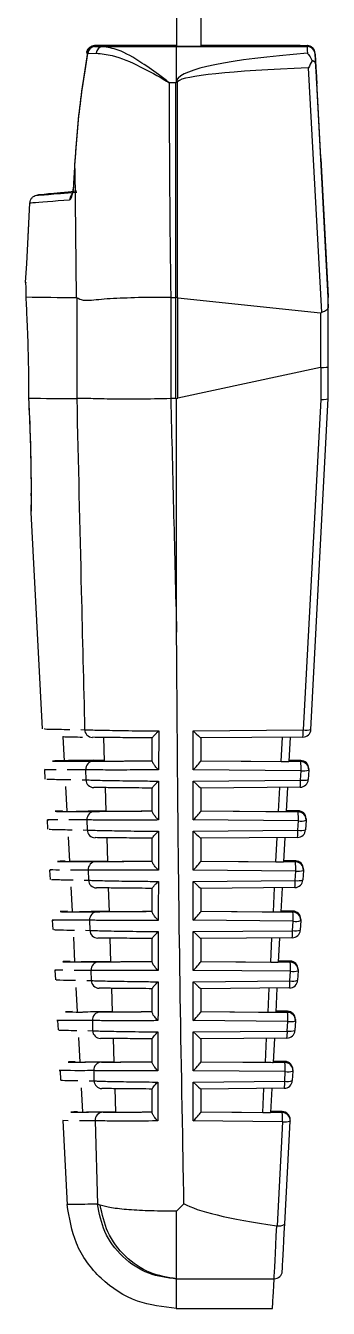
# Model space of a CAD drawing. Extents: x 7 to 135, y 3 to 97.
# Drawn here: x 15.902 to 16.276, y 36.448 to 38.033 of the extents above; entities that cross this region are included whole.
import ezdxf

# ---------------------------------------------------------------- set-up
doc = ezdxf.new("R2010")
doc.units = 0
doc.header["$MEASUREMENT"] = 0
doc.layers.add('OBJECT', color=7, linetype='CONTINUOUS')

msp = doc.modelspace()

# ---------------------------------------------------------------- linework, layer by layer
at = {"layer": 'OBJECT'}
for p, q in [((16.0882, 38.7932), (16.0882, 38.0072)), ((16.1182, 38.7932), (16.1182, 38.0072)), ((15.9785, 37.9986), (15.989, 37.9989)), ((15.9869, 38.0084), (16.0882, 38.0084)), ((15.9965, 38.0084), (15.9869, 38.0084)), ((15.9965, 38.0072), (15.9869, 38.0072)), ((15.9869, 38.0072), (16.122, 38.0072)), ((16.0882, 38.0084), (15.9965, 38.0084)), ((16.0882, 38.0072), (15.9965, 38.0072)), ((16.0882, 37.9657), (16.0882, 38.0072)), ((16.2405, 38.0072), (16.0882, 38.0072)), ((16.2405, 38.0084), (16.1182, 38.0084)), ((16.1182, 38.0084), (16.122, 38.0084)), ((16.1439, 38.0084), (16.2405, 38.0084)), ((16.1439, 38.0072), (16.2405, 38.0072)), ((16.2405, 38.0084), (16.2494, 38.0083)), ((16.2405, 38.0072), (16.2494, 38.0071)), ((16.25, 38.0082), (16.241, 38.0083)), ((16.251, 37.9807), (16.2674, 37.6784)), ((16.2757, 37.6986), (16.2601, 37.9867)), ((16.2757, 37.697), (16.2601, 37.9854)), ((16.079, 37.9626), (16.0874, 37.9626)), ((16.0874, 37.697), (16.0874, 37.9626)), ((16.089, 37.9626), (16.089, 37.6969)), ((15.9614, 37.8383), (15.9623, 37.8564)), ((15.9623, 37.8576), (15.9621, 37.8576)), ((15.9623, 37.8564), (15.9621, 37.8564)), ((15.9623, 37.8564), (15.9642, 37.6971)), ((16.2665, 37.8687), (16.2757, 37.6984)), ((16.2665, 37.8675), (16.2665, 37.8687)), ((16.2665, 37.8672), (16.2665, 37.8682)), ((16.2665, 37.8675), (16.2757, 37.6972)), ((15.9162, 37.8236), (15.9162, 37.8235)), ((15.9071, 37.8142), (15.907, 37.8142)), ((15.9071, 37.8141), (15.907, 37.8141)), ((15.9071, 37.8141), (15.9071, 37.8142)), ((15.9017, 37.7156), (15.9017, 37.7156)), ((15.9642, 37.6971), (15.9649, 37.6966)), ((15.9649, 37.6966), (15.9649, 37.5721)), ((16.0815, 37.697), (16.0867, 37.697)), ((16.0815, 37.572), (16.0815, 37.697)), ((16.0867, 37.697), (16.0867, 37.572)), ((16.089, 37.6969), (16.0874, 37.697)), ((16.0898, 37.6968), (16.266, 37.6782)), ((16.0898, 37.5724), (16.0898, 37.6968)), ((16.2757, 37.6986), (16.2757, 37.6984)), ((16.2757, 37.6984), (16.2757, 37.6972)), ((16.2757, 37.697), (16.2757, 37.6972)), ((16.2757, 37.6887), (16.2757, 37.697)), ((16.2757, 37.6112), (16.2757, 37.6887)), ((16.266, 37.6782), (16.266, 37.6105)), ((16.266, 37.6105), (16.0898, 37.5724)), ((16.2663, 37.6106), (16.2663, 37.5711)), ((16.2757, 37.572), (16.2757, 37.6112)), ((15.9052, 37.5726), (15.9055, 37.5666)), ((15.9649, 37.5721), (15.9648, 37.5721)), ((16.0867, 37.572), (16.0815, 37.572)), ((16.0882, 37.2834), (16.0882, 37.5719)), ((16.2663, 37.5711), (16.2447, 37.1626)), ((16.2542, 37.1633), (16.2757, 37.572)), ((16.2757, 37.572), (16.2757, 37.572)), ((15.9082, 37.4821), (15.9083, 37.4757)), ((15.9083, 37.4554), (15.9084, 37.4476)), ((15.9081, 37.4314), (15.9222, 37.1638)), ((15.97, 37.163), (15.9746, 37.1629)), ((16.1088, 37.1614), (16.2447, 37.1626)), ((16.1088, 37.1133), (16.1088, 37.1614)), ((15.9477, 37.1544), (15.9492, 37.124)), ((15.998, 37.1534), (15.9989, 37.1241)), ((16.0582, 37.1237), (16.0582, 37.1528)), ((16.2443, 37.1538), (16.1182, 37.1527)), ((16.1182, 37.1527), (16.1182, 37.1243)), ((16.2176, 37.1236), (16.2192, 37.1536)), ((16.2286, 37.1537), (16.227, 37.1236)), ((15.9989, 37.1252), (15.9771, 37.1249)), ((16.2416, 37.1248), (16.2271, 37.1249)), ((16.2271, 37.1248), (16.2416, 37.1246)), ((16.2416, 37.1246), (16.2416, 37.1248)), ((15.9248, 37.1135), (15.9254, 37.1018)), ((15.9557, 37.1134), (15.9531, 37.1134)), ((15.9758, 37.1134), (15.9762, 37.1009)), ((15.9989, 37.1241), (15.9771, 37.1241)), ((16.242, 37.1122), (16.1088, 37.1133)), ((16.1182, 37.1245), (16.2416, 37.1234)), ((16.1182, 37.1245), (16.2176, 37.1236)), ((16.2416, 37.1235), (16.227, 37.1237)), ((16.2414, 37.1006), (16.242, 37.1122)), ((16.2416, 37.1234), (16.2416, 37.1235)), ((16.2515, 37.1129), (16.2509, 37.1013)), ((16.2515, 37.1146), (16.2515, 37.1148)), ((16.2515, 37.1146), (16.2515, 37.1141)), ((16.2515, 37.1142), (16.2515, 37.1141)), ((16.2515, 37.1141), (16.2515, 37.1141)), ((16.2515, 37.1134), (16.2515, 37.1135)), ((16.2515, 37.1134), (16.2515, 37.1129)), ((15.9714, 37.101), (15.9762, 37.1009)), ((16.1088, 37.0994), (16.2414, 37.1006)), ((16.1088, 37.0513), (16.1088, 37.0994)), ((15.9509, 37.0925), (15.9525, 37.0621)), ((15.9999, 37.0913), (16.0008, 37.0621)), ((16.0582, 37.0617), (16.0582, 37.0908)), ((16.241, 37.0918), (16.1182, 37.0907)), ((16.1182, 37.0907), (16.1182, 37.0623)), ((16.2143, 37.0617), (16.2159, 37.0916)), ((16.2253, 37.0917), (16.2237, 37.0616)), ((16.0008, 37.0621), (15.9789, 37.0621)), ((16.1182, 37.0625), (16.2383, 37.0614)), ((16.1182, 37.0625), (16.2143, 37.0617)), ((16.2383, 37.0616), (16.2237, 37.0617)), ((16.2383, 37.0628), (16.2238, 37.0629)), ((16.2238, 37.0628), (16.2383, 37.0627)), ((16.2383, 37.0627), (16.2383, 37.0628)), ((16.2383, 37.0614), (16.2383, 37.0616)), ((15.9281, 37.0515), (15.9287, 37.0398)), ((15.9581, 37.0514), (15.9552, 37.0514)), ((15.9774, 37.0514), (15.9778, 37.0389)), ((16.2388, 37.0502), (16.1088, 37.0513)), ((16.2381, 37.0386), (16.2388, 37.0502)), ((16.2482, 37.0509), (16.2476, 37.0393)), ((16.2482, 37.0527), (16.2482, 37.0528)), ((16.2482, 37.0527), (16.2482, 37.0521)), ((16.2482, 37.0522), (16.2482, 37.0521)), ((16.2482, 37.0521), (16.2482, 37.0521)), ((16.2482, 37.0514), (16.2482, 37.0516)), ((16.2482, 37.0514), (16.2482, 37.0509)), ((15.9542, 37.0305), (15.9557, 37.0001)), ((15.9728, 37.039), (15.9778, 37.0389)), ((16.1088, 37.0374), (16.2381, 37.0386)), ((16.1088, 36.9893), (16.1088, 37.0374)), ((16.2377, 37.0298), (16.1182, 37.0287)), ((16.211, 36.9997), (16.2126, 37.0296)), ((16.2221, 37.0296), (16.2205, 36.9996)), ((16.0019, 37.0293), (16.0028, 37.0001)), ((16.0582, 36.9996), (16.0582, 37.0289)), ((16.1182, 37.0287), (16.1182, 37.0003)), ((16.1182, 37.0005), (16.235, 36.9995)), ((16.1182, 37.0005), (16.211, 36.9997)), ((16.235, 37.0008), (16.2205, 37.0009)), ((16.2205, 37.0008), (16.235, 37.0007)), ((16.235, 36.9996), (16.2205, 36.9998)), ((16.235, 37.0007), (16.235, 37.0008)), ((16.235, 36.9995), (16.235, 36.9996)), ((15.9313, 36.9895), (15.9319, 36.9778)), ((15.9588, 36.9894), (15.9572, 36.9894)), ((15.9791, 36.9895), (15.9794, 36.9769)), ((16.2355, 36.9882), (16.1088, 36.9893)), ((16.2349, 36.9765), (16.2355, 36.9882)), ((16.2449, 36.989), (16.2443, 36.9772)), ((16.245, 36.9907), (16.2449, 36.9901)), ((16.2449, 36.9902), (16.2449, 36.9901)), ((16.245, 36.9895), (16.2449, 36.989)), ((16.245, 36.9907), (16.245, 36.9908)), ((16.245, 36.9895), (16.245, 36.9896)), ((15.9574, 36.9685), (15.959, 36.9381)), ((15.9742, 36.977), (15.9794, 36.9769)), ((16.0038, 36.9673), (16.0047, 36.9381)), ((16.0582, 36.9376), (16.0582, 36.9669)), ((16.1088, 36.9754), (16.2349, 36.9765)), ((16.1088, 36.9274), (16.1088, 36.9754)), ((16.2344, 36.9678), (16.1182, 36.9667)), ((16.1182, 36.9667), (16.1182, 36.9383)), ((16.2078, 36.9377), (16.2094, 36.9675)), ((16.2188, 36.9676), (16.2172, 36.9377)), ((16.0047, 36.9381), (15.9825, 36.9381)), ((16.1182, 36.9385), (16.2318, 36.9375)), ((16.1182, 36.9385), (16.2078, 36.9377)), ((16.2318, 36.9377), (16.2172, 36.9378)), ((16.2318, 36.9388), (16.2173, 36.939)), ((16.2173, 36.9388), (16.2318, 36.9387)), ((16.2318, 36.9387), (16.2318, 36.9388)), ((16.2318, 36.9375), (16.2318, 36.9377)), ((15.9346, 36.9276), (15.9352, 36.9158)), ((15.9807, 36.9275), (15.981, 36.9149)), ((16.2322, 36.9263), (16.1088, 36.9274)), ((16.2316, 36.9145), (16.2322, 36.9263)), ((16.2417, 36.927), (16.241, 36.9152)), ((16.2417, 36.9287), (16.2417, 36.9288)), ((16.2417, 36.9287), (16.2417, 36.9282)), ((16.2417, 36.9275), (16.2417, 36.9277)), ((16.2417, 36.9275), (16.2417, 36.927)), ((15.9607, 36.9065), (15.9622, 36.8762)), ((15.9757, 36.915), (15.981, 36.9149)), ((16.0057, 36.9053), (16.0067, 36.8762)), ((16.0582, 36.8755), (16.0582, 36.9049)), ((16.1088, 36.9134), (16.2316, 36.9145)), ((16.1088, 36.8654), (16.1088, 36.9134)), ((16.2312, 36.9057), (16.1182, 36.9048)), ((16.1182, 36.9048), (16.1182, 36.8764)), ((16.2045, 36.8758), (16.2061, 36.9055)), ((16.2155, 36.9056), (16.2139, 36.8757)), ((16.0067, 36.8762), (15.9843, 36.8762)), ((16.1182, 36.8765), (16.2285, 36.8756)), ((16.1182, 36.8765), (16.2045, 36.8758)), ((16.2285, 36.8757), (16.2139, 36.8758)), ((16.2285, 36.8769), (16.214, 36.877)), ((16.214, 36.8768), (16.2285, 36.8767)), ((16.2285, 36.8767), (16.2285, 36.8769)), ((16.2285, 36.8756), (16.2285, 36.8757)), ((15.9378, 36.8656), (15.9384, 36.8538)), ((15.9645, 36.8655), (15.9615, 36.8655)), ((15.9824, 36.8655), (15.9827, 36.8529)), ((16.2289, 36.8643), (16.1088, 36.8654)), ((16.2283, 36.8525), (16.2289, 36.8643)), ((16.2384, 36.865), (16.2378, 36.8532)), ((16.2384, 36.8667), (16.2384, 36.8669)), ((16.2384, 36.8667), (16.2384, 36.8662)), ((16.2384, 36.8656), (16.2384, 36.8657)), ((16.2384, 36.8656), (16.2384, 36.865)), ((15.9639, 36.8444), (15.9655, 36.8142)), ((15.9771, 36.853), (15.9827, 36.8529)), ((16.0077, 36.8433), (16.0086, 36.8142)), ((16.0582, 36.8135), (16.0582, 36.843)), ((16.1088, 36.8514), (16.2283, 36.8525)), ((16.1088, 36.8034), (16.1088, 36.8514)), ((16.2279, 36.8437), (16.1182, 36.8428)), ((16.1182, 36.8428), (16.1182, 36.8144)), ((16.2012, 36.8138), (16.2028, 36.8435)), ((16.2122, 36.8436), (16.2107, 36.8137)), ((16.0086, 36.8142), (15.9861, 36.8142)), ((16.1182, 36.8145), (16.2252, 36.8136)), ((16.1182, 36.8145), (16.2012, 36.8138)), ((16.2252, 36.8149), (16.2107, 36.815)), ((16.2107, 36.8148), (16.2252, 36.8147)), ((16.2252, 36.8137), (16.2107, 36.8139)), ((16.2252, 36.8147), (16.2252, 36.8149)), ((16.2252, 36.8136), (16.2252, 36.8137)), ((15.941, 36.8037), (15.9417, 36.7918)), ((15.9841, 36.8035), (15.9844, 36.7909)), ((16.2257, 36.8024), (16.1088, 36.8034)), ((16.225, 36.7905), (16.2257, 36.8024)), ((16.2351, 36.8031), (16.2345, 36.7912)), ((16.2351, 36.8047), (16.2351, 36.8049)), ((16.2351, 36.8047), (16.2351, 36.8042)), ((16.2351, 36.8036), (16.2351, 36.8037)), ((16.2351, 36.8036), (16.2351, 36.8031)), ((15.9672, 36.7824), (15.9687, 36.7522)), ((15.9785, 36.791), (15.9844, 36.7909)), ((16.0097, 36.7813), (16.0106, 36.7522)), ((16.0582, 36.7514), (16.0582, 36.781)), ((16.1088, 36.7895), (16.225, 36.7905)), ((16.1088, 36.7414), (16.1088, 36.7895)), ((16.2246, 36.7817), (16.1182, 36.7808)), ((16.1182, 36.7808), (16.1182, 36.7524)), ((16.198, 36.7519), (16.1995, 36.7815)), ((16.209, 36.7816), (16.2074, 36.7518)), ((16.0106, 36.7522), (15.988, 36.7522)), ((16.1182, 36.7525), (16.222, 36.7516)), ((16.1182, 36.7525), (16.198, 36.7519)), ((16.222, 36.7529), (16.2074, 36.753)), ((16.2074, 36.7529), (16.222, 36.7527)), ((16.222, 36.7518), (16.2074, 36.7519)), ((16.222, 36.7527), (16.222, 36.7529)), ((16.222, 36.7516), (16.222, 36.7518)), ((15.9443, 36.7417), (15.9449, 36.7298)), ((15.98, 36.729), (15.9861, 36.7289)), ((15.9858, 36.7416), (15.9861, 36.7289)), ((16.2224, 36.7404), (16.1088, 36.7414)), ((16.1088, 36.7275), (16.2218, 36.7285)), ((16.2218, 36.7285), (16.2224, 36.7404)), ((16.2319, 36.7411), (16.2312, 36.7292)), ((16.2319, 36.7427), (16.2319, 36.7429)), ((16.2319, 36.7427), (16.2319, 36.7422)), ((16.2319, 36.7416), (16.2319, 36.7418)), ((16.2319, 36.7416), (16.2319, 36.7411)), ((15.9704, 36.7204), (15.972, 36.6904)), ((16.0117, 36.7193), (16.0126, 36.6902)), ((16.0582, 36.6893), (16.0582, 36.7191)), ((16.1088, 36.6794), (16.1088, 36.7275)), ((16.2213, 36.7197), (16.1182, 36.7188)), ((16.1182, 36.7188), (16.1182, 36.6904)), ((16.1947, 36.6899), (16.1962, 36.7195)), ((16.2057, 36.7195), (16.2041, 36.6898)), ((16.0126, 36.6902), (15.9899, 36.6903)), ((16.1182, 36.6906), (16.1947, 36.6899)), ((16.1182, 36.6905), (16.2187, 36.6897)), ((16.2187, 36.6898), (16.2041, 36.69)), ((16.2187, 36.6909), (16.2042, 36.691)), ((16.2042, 36.6909), (16.2187, 36.6908)), ((16.2187, 36.6908), (16.2187, 36.6909)), ((16.2187, 36.6897), (16.2187, 36.6898)), ((16.2286, 36.6808), (16.2286, 36.6809)), ((15.9475, 36.6798), (15.953, 36.5758)), ((15.9543, 36.6797), (15.9476, 36.6798)), ((15.97, 36.6796), (15.9681, 36.6796)), ((15.9875, 36.6796), (15.9905, 36.5766)), ((16.2191, 36.6784), (16.1088, 36.6794)), ((16.2191, 36.6784), (16.2123, 36.5498)), ((16.2219, 36.5522), (16.2286, 36.6791)), ((16.2286, 36.6802), (16.2286, 36.6808)), ((16.2286, 36.6797), (16.2286, 36.6798)), ((16.2286, 36.6797), (16.2286, 36.6791)), ((15.9938, 36.5753), (15.9905, 36.5766)), ((16.0882, 36.5679), (16.0973, 36.5771)), ((16.2123, 36.5498), (16.212, 36.5498)), ((16.0882, 36.4843), (16.2088, 36.4843)), ((16.0882, 36.4839), (16.0882, 36.4843)), ((16.0878, 36.4478), (16.2068, 36.4478))]:
    msp.add_line(p, q, dxfattribs=at)
at = {"layer": 'OBJECT', "flags": 128}
for points in [[(15.9772, 37.9999), (15.9772, 37.9999), (15.977, 38)], [(15.9621, 37.8576), (15.9614, 37.8449), (15.9611, 37.8395)], [(15.9621, 37.8564), (15.9614, 37.8437), (15.9611, 37.8383)], [(15.9614, 37.8383), (15.9611, 37.8383), (15.9611, 37.8383)], [(15.9017, 37.7156), (15.903, 37.7389), (15.9047, 37.7718), (15.907, 37.8142)], [(15.9017, 37.7156), (15.903, 37.7389), (15.9047, 37.7717), (15.907, 37.8141)]]:
    msp.add_lwpolyline(points, dxfattribs=at)
at = {"layer": 'OBJECT'}
for centre, radius, start, end in [((15.9869, 37.9984), 0.01, 90.1134, 170.7453), ((15.9869, 37.9972), 0.01, 90.0038, 170.7455), ((15.976, 37.9857), 0.0132, 78.8733, 85.5008), ((15.9876, 37.9981), 0.00907, 94.4094, 177.1838), ((15.9897, 38.0072), 0.00305, 156.6608, 180.1289), ((15.9976, 37.9987), 0.00858, 97.2972, 178.6291), ((16.1248, 38.0072), 0.003, 156.5898, 180.0166), ((16.1245, 28.5305), 9.4779, 89.88239, 90.01476), ((16.1245, 47.4851), 9.4779, 269.98524, 270.11761), ((16.144, 37.9996), 0.00877, 90.1587, 119.8371), ((16.1445, 37.999), 0.00921, 90.4686, 117.6678), ((16.1439, 38.007), 0.00138, 67.1392, 89.4884), ((16.2405, 38.0072), 0.00124, 64.2, 89.3332), ((16.2496, 38.0077), 0.000674, 89.5706, 101.3676), ((16.2495, 37.9971), 0.00999, 3.1436, 90.0529), ((16.2496, 38.0064), 0.000661, 89.3905, 101.9845), ((16.2494, 37.9983), 0.01, 3.1795, 89.2098), ((16.2496, 38.0076), 0.000741, 56.3764, 88.0931), ((16.2494, 37.9971), 0.01, 3.1322, 89.1723), ((16.2495, 37.9983), 0.00993, 3.3822, 87.3975), ((15.9966, 37.8693), 0.1329, 45.4907, 46.4367), ((16.0875, 37.8476), 0.115, 89.2236, 90.0096), ((15.9661, 37.8174), 0.0101, 138.8587, 177.3789), ((15.9682, 41.502), 3.8049, 269.0001, 269.9396), ((15.9822, 43.3076), 5.7355, 269.23204, 269.82681), ((15.9844, 37.1633), 0.00986, 182.2544, 268.8855), ((16.2442, 37.1638), 0.01, 270.4981, 356.9793), ((16.204, 37.1602), 0.0408, 350.9696, 3.3398), ((16.248, 37.1825), 0.0202, 260.6624, 287.8223), ((16.2415, 37.1148), 0.01, 359.9989, 89.5031), ((16.2413, 37.1212), 0.00347, 35.4075, 85.6908), ((16.2415, 37.1146), 0.01, 359.9995, 89.5008), ((15.9857, 37.114), 0.0099, 91.2305, 183.6232), ((16.2415, 37.1135), 0.01, 359.9979, 89.5025), ((16.1874, 37.1157), 0.0547, 356.3345, 8.1175), ((16.2415, 37.1134), 0.01, 359.9972, 89.5031), ((16.2453, 37.1321), 0.0202, 260.663, 287.8252), ((15.986, 37.1013), 0.00987, 182.2822, 268.9029), ((16.2409, 37.1018), 0.01, 270.498, 356.9812), ((16.2007, 37.0982), 0.0408, 350.9759, 3.3258), ((16.2447, 37.1205), 0.0202, 260.6601, 287.8287), ((15.9873, 37.0521), 0.0099, 91.2043, 183.6062), ((16.2382, 37.0528), 0.01, 0.0013, 89.499), ((16.2381, 37.0592), 0.00346, 35.9577, 85.7244), ((16.2382, 37.0527), 0.01, 0.0039, 89.4964), ((16.2382, 37.0516), 0.01, 0.0006, 89.4997), ((16.1841, 37.0537), 0.0547, 356.3319, 8.114), ((16.2382, 37.0514), 0.01, 0.003, 89.4974), ((16.242, 37.0702), 0.0202, 260.667, 287.8213), ((15.9876, 37.0393), 0.00987, 182.3028, 268.9239), ((16.2376, 37.0398), 0.01, 270.4981, 356.9793), ((16.1974, 37.0362), 0.0408, 350.972, 3.3296), ((16.2414, 37.0585), 0.0202, 260.6657, 287.823), ((15.9889, 36.9901), 0.00991, 91.1831, 183.586), ((16.235, 36.9908), 0.01, 359.9999, 89.5005), ((16.2348, 36.9972), 0.00344, 36.4874, 85.7865), ((16.235, 36.9907), 0.01, 359.9992, 89.5012), ((16.235, 36.9896), 0.01, 359.9992, 89.5012), ((16.1808, 36.9918), 0.0547, 356.332, 8.114), ((16.235, 36.9895), 0.01, 359.9999, 89.5005), ((16.2388, 37.0082), 0.0202, 260.6624, 287.8223), ((15.9893, 36.9773), 0.00988, 182.3275, 268.9374), ((16.2343, 36.9778), 0.01, 270.4995, 356.9763), ((16.1941, 36.9742), 0.0408, 350.9722, 3.3295), ((16.2381, 36.9965), 0.0202, 260.6603, 287.8279), ((15.9906, 36.9281), 0.00991, 91.1585, 183.569), ((16.2317, 36.9288), 0.01, 359.9992, 89.5012), ((16.2315, 36.9353), 0.00342, 36.9627, 85.8665), ((16.2317, 36.9287), 0.01, 359.9999, 89.5005), ((16.2317, 36.9277), 0.01, 359.9992, 89.5012), ((16.1776, 36.9298), 0.0547, 356.3349, 8.1171), ((16.2317, 36.9275), 0.01, 359.9999, 89.5005), ((16.2355, 36.9462), 0.0202, 260.6573, 287.8314), ((15.9909, 36.9153), 0.00988, 182.3516, 268.9566), ((16.2311, 36.9157), 0.01, 270.4988, 356.9752), ((16.1909, 36.9121), 0.0407, 350.9651, 3.3365), ((16.2349, 36.9345), 0.0202, 260.6687, 287.8195), ((15.9923, 36.8661), 0.00991, 91.141, 183.5469), ((16.2284, 36.8669), 0.01, 359.9979, 89.5025), ((16.2283, 36.8733), 0.00343, 36.898, 85.8357), ((16.2284, 36.8667), 0.01, 359.9979, 89.5025), ((16.2284, 36.8657), 0.01, 0.0005, 89.4999), ((16.1743, 36.8678), 0.0547, 356.3349, 8.1171), ((16.2284, 36.8656), 0.01, 359.9972, 89.5031), ((16.2322, 36.8843), 0.0202, 260.663, 287.8252), ((15.9926, 36.8533), 0.00988, 182.3654, 268.9827), ((16.2278, 36.8537), 0.01, 270.5029, 356.9763), ((16.1875, 36.8501), 0.0408, 350.9827, 3.3267), ((16.2316, 36.8724), 0.0202, 260.6586, 287.8297), ((15.994, 36.8041), 0.00992, 91.1199, 183.5282), ((16.2251, 36.8049), 0.01, 0.003, 89.4974), ((16.225, 36.8113), 0.00342, 37.508, 85.8709), ((16.2251, 36.8047), 0.01, 0.003, 89.4974), ((16.2251, 36.8037), 0.01, 0.003, 89.4974), ((16.171, 36.8059), 0.0547, 356.3321, 8.1138), ((16.2251, 36.8036), 0.01, 0.0039, 89.4964), ((16.2289, 36.8223), 0.0202, 260.6613, 287.8269), ((15.9943, 36.7913), 0.00989, 182.3919, 268.9944), ((16.2245, 36.7917), 0.01, 270.5004, 356.977), ((16.1843, 36.7881), 0.0408, 350.9817, 3.3275), ((16.2283, 36.8104), 0.0202, 260.667, 287.8213), ((15.9957, 36.7422), 0.00992, 91.0982, 183.512), ((16.2219, 36.7429), 0.01, 359.9992, 89.5012), ((16.2217, 36.7494), 0.00339, 38.618, 85.9973), ((16.2219, 36.7427), 0.01, 359.9992, 89.5012), ((16.2219, 36.7418), 0.01, 0.0015, 89.4988), ((16.1678, 36.7439), 0.0547, 356.3319, 8.114), ((16.2219, 36.7416), 0.01, 0.0015, 89.4988), ((15.996, 36.7293), 0.00989, 182.4074, 269.0169), ((16.2212, 36.7297), 0.01, 270.503, 356.9744), ((16.1811, 36.7261), 0.0408, 350.9698, 3.3396), ((16.225, 36.7484), 0.0202, 260.6624, 287.8223), ((16.2257, 36.7603), 0.0202, 260.667, 287.8213), ((15.9974, 36.6802), 0.00992, 91.0744, 183.4928), ((16.2186, 36.6809), 0.01, 359.9999, 89.5005), ((16.2185, 36.6874), 0.00337, 39.1955, 86.0702), ((16.2186, 36.6808), 0.01, 359.9992, 89.5012), ((16.2186, 36.6798), 0.01, 359.9999, 89.5005), ((16.1645, 36.6819), 0.0547, 356.3349, 8.1171), ((16.2186, 36.6797), 0.01, 359.9999, 89.5005), ((16.2224, 36.6984), 0.0202, 260.6621, 287.8231), ((16.2089, 36.4943), 0.00991, 269.4492, 356.539)]:
    msp.add_arc(centre, radius, start, end, dxfattribs=at)
for centre, major_axis, ratio, start_param, end_param in [((16.657, 37.9472), (0.5695, -0.0156), 0.101721, 2.370054, 3.091718), ((16.2522, 37.9472), (-0.0027, 0.06), 0.000057, 0.055271, 0.53592), ((16.0782, 41.3387), (-0.1833, 3.3775), 0.000068, 3.141386, 3.291009), ((16.2621, 37.9477), (-0.0027, 0.05), 0.000068, 0.05527, 0.717101), ((16.0782, 41.3387), (-0.1833, 3.3775), 0.000068, 2.994677, 3.141386), ((16.6585, 37.9549), (0.5695, -0.0077), 0.050889, 2.368956, 3.089621), ((16.657, 37.9472), (0.5695, -0.0156), 0.101721, 3.091718, 3.144382), ((18.1507, 38.0549), (0, 7.8874), 0.262686, 1.582496, 1.616187), ((16.6585, 37.9549), (0.5695, -0.0077), 0.050889, 3.089621, 3.142285), ((18.1397, 38.0181), (2.2237, 0.1946), 0.001244, 2.931284, 3.127522), ((18.1397, 38.0181), (2.2237, 0.1946), 0.001244, 3.155446, 3.351683), ((15.894, 37.5732), (0.0078, 0.1429), 0.000068, 6.281794, 6.367348), ((15.894, 37.5732), (0.0078, 0.1429), 0.000068, 6.196523, 6.281794), ((16.0815, 38.145), (0, 0.448), 0.267859, 3.137388, 3.141593), ((16.0867, 38.145), (0, 0.448), 0.267859, 3.141593, 3.148103), ((16.0867, 38.1453), (-0.007, 0.4487), 0.267005, 3.102608, 3.109125), ((16.2657, 37.7156), (-0.0006, 0.0374), 0.267005, 3.109125, 3.249726), ((16.2657, 37.529), (0.0005, 0.0815), 0.122457, 0.001205, 0.027385), ((16.2657, 37.6112), (0.01, 0), 0.062416, 4.764749, 6.283185), ((16.0815, 36.5948), (0, 0.9772), 0.122804, 0, 0.00334), ((18.1507, 41.5897), (0, 19.0645), 0.111055, 1.783132, 1.798644), ((16.0867, 36.5948), (0, 0.9772), 0.122804, 6.270094, 6.283185), ((16.0867, 36.5942), (0.0064, 0.9785), 0.122457, 0.027385, 0.040473), ((16.2657, 37.5723), (0.01, -0.00026), 0.121668, 4.767959, 6.280041), ((16.1082, 37.1626), (0.00999, -0.00991), 0.036008, 4.800427, 6.248763), ((18.1517, 37.1434), (2.217, 0.0193), 0.001254, 2.927066, 3.356097), ((16.1082, 37.1146), (0.00996, 0.00988), 0.088566, 4.677171, 6.195608), ((16.217, 37.1236), (0.01, -0.0001), 0.001262, 4.771114, 6.283196), ((16.1082, 37.1006), (0.00999, -0.00991), 0.036008, 4.800427, 6.248763), ((18.1517, 37.0814), (2.2137, 0.0193), 0.001254, 3.049246, 3.352732), ((16.1082, 37.0526), (0.00996, 0.00988), 0.088566, 4.677171, 6.195608), ((16.2137, 37.0617), (0.01, -0.0001), 0.001262, 4.771114, 6.283196), ((16.1082, 37.0386), (0.00999, -0.00991), 0.036008, 4.800427, 6.248763), ((18.1517, 37.0194), (2.2105, 0.0193), 0.001254, 3.050213, 3.349359), ((16.1082, 36.9906), (0.00996, 0.00988), 0.088566, 4.677171, 6.195608), ((16.2105, 36.9997), (0.01, -0.0001), 0.001262, 4.771114, 6.283196), ((16.1082, 36.9767), (0.00999, -0.00991), 0.036008, 4.800427, 6.248763), ((18.1517, 36.9574), (2.2072, 0.0193), 0.001254, 3.051142, 3.345979), ((16.1082, 36.9286), (0.00996, 0.00988), 0.088566, 4.677171, 6.195608), ((16.2072, 36.9378), (0.01, -0.0001), 0.001262, 4.771114, 6.283196), ((16.1082, 36.9147), (0.00999, -0.00991), 0.036008, 4.800427, 6.248763), ((18.1517, 36.8954), (2.204, 0.0192), 0.001254, 3.052029, 3.34259), ((16.1082, 36.8666), (0.00996, 0.00988), 0.088566, 4.677171, 6.195608), ((16.2039, 36.8758), (0.01, -0.0001), 0.001262, 4.771114, 6.283196), ((16.1082, 36.8527), (0.00999, -0.00991), 0.036008, 4.800427, 6.248763), ((18.1517, 36.8334), (2.2007, 0.0192), 0.001254, 3.05287, 3.27977), ((16.1082, 36.8046), (0.00996, 0.00988), 0.088566, 4.677171, 6.195608), ((16.2006, 36.8138), (0.01, -0.0001), 0.001262, 4.771114, 6.283196), ((16.1082, 36.7907), (0.00999, -0.00991), 0.036008, 4.800427, 6.248763), ((18.1517, 36.7714), (2.1975, 0.0192), 0.001254, 3.05366, 3.281445), ((16.1082, 36.7426), (0.00996, 0.00988), 0.088566, 4.677171, 6.195608), ((16.1974, 36.7519), (0.01, -0.0001), 0.001262, 4.771114, 6.283196), ((16.1082, 36.7287), (0.00999, -0.00991), 0.036008, 4.800427, 6.248763), ((18.1517, 36.7094), (2.1942, 0.0191), 0.001254, 3.054395, 3.282314), ((16.1082, 36.6806), (0.00996, 0.00988), 0.088566, 4.677171, 6.195608), ((16.1941, 36.6899), (0.01, -0.0001), 0.001262, 4.771114, 6.283196), ((18.378, 36.6024), (2.2897, 0.0148), 0.052007, 3.230391, 3.471505), ((16.2145, 36.6024), (0.0058, 0.12), 0.000061, 3.322096, 4.258717), ((16.2245, 36.6019), (0.0058, 0.11), 0.000066, 3.322096, 4.24363), ((16.3251, 38.6978), (0.1183, 2.25), 0.000066, 3.141596, 3.322096)]:
    msp.add_ellipse(centre, major_axis=major_axis, ratio=ratio, start_param=start_param, end_param=end_param, dxfattribs=at)
for points, knots in [([(15.9623, 37.8576), (15.9628, 37.8643), (15.9649, 37.8976), (15.9696, 37.9451), (15.9762, 37.9856), (15.9785, 37.9998)], [0, 0, 0, 0, 0.139683, 0.698662, 1, 1, 1, 1]), ([(15.9623, 37.8564), (15.9628, 37.8631), (15.9649, 37.8963), (15.9696, 37.9439), (15.9762, 37.9844), (15.9785, 37.9986)], [0, 0, 0, 0, 0.139684, 0.698663, 1, 1, 1, 1]), ([(15.989, 37.9989), (15.9954, 37.9983), (16.0118, 37.9967), (16.0419, 37.9835), (16.0659, 37.9704), (16.0778, 37.9633), (16.0788, 37.9627), (16.079, 37.9626)], [0, 0, 0, 0, 0.2447435, 0.6267296, 0.967929, 0.9961432, 1, 1, 1, 1]), ([(16.079, 37.9626), (16.0789, 37.9627), (16.0778, 37.9635), (16.0745, 37.9661), (16.0634, 37.9746), (16.0429, 37.9889), (16.0176, 38.0038), (16.0029, 38.0062), (15.9965, 38.0072)], [0, 0, 0, 0, 0.0036582, 0.0349662, 0.1124898, 0.3814536, 0.7324409, 1, 1, 1, 1]), ([(16.241, 38.0083), (16.2348, 38.0083), (16.2024, 38.0083), (16.1703, 38.0083), (16.1445, 38.0083)], [0, 0, 0, 0, 0.1942455, 1, 1, 1, 1]), ([(16.2498, 37.9988), (16.2499, 37.9987), (16.2513, 37.9971), (16.2534, 37.9942), (16.2552, 37.9906), (16.2557, 37.9895)], [0, 0, 0, 0, 0.021201, 0.717124, 1, 1, 1, 1]), ([(16.2557, 37.9895), (16.2542, 37.9867), (16.2527, 37.9838), (16.251, 37.9807), (16.251, 37.9807)], [0, 0, 0, 0, 0.98002, 1, 1, 1, 1]), ([(16.2601, 37.9854), (16.2601, 37.9854), (16.2601, 37.9858), (16.2598, 37.9867), (16.2588, 37.9881), (16.2571, 37.9891), (16.256, 37.9895), (16.2557, 37.9895)], [0, 0, 0, 0, 0.017179, 0.202274, 0.556606, 0.898374, 1, 1, 1, 1]), ([(15.956, 37.8178), (15.9565, 37.8181), (15.9575, 37.8186), (15.959, 37.8223), (15.9603, 37.8277), (15.9611, 37.8334), (15.9613, 37.837), (15.9614, 37.8383)], [0, 0, 0, 0, 0.219063, 0.43802, 0.659213, 0.879999, 1, 1, 1, 1]), ([(15.9611, 37.8395), (15.961, 37.8376), (15.9607, 37.8337), (15.9599, 37.829), (15.9592, 37.8261), (15.9587, 37.8249), (15.9587, 37.825), (15.9587, 37.825)], [0, 0, 0, 0, 0.271559, 0.562426, 0.781214, 0.935929, 1, 1, 1, 1]), ([(15.9611, 37.8383), (15.961, 37.8364), (15.9607, 37.8325), (15.9599, 37.8278), (15.9592, 37.8249), (15.9587, 37.8238), (15.9587, 37.8238), (15.9587, 37.8238)], [0, 0, 0, 0, 0.272275, 0.563694, 0.782324, 0.936951, 1, 1, 1, 1]), ([(15.9071, 37.8141), (15.9072, 37.8152), (15.9076, 37.8175), (15.9094, 37.8204), (15.912, 37.8224), (15.9144, 37.8233), (15.9158, 37.8235), (15.9162, 37.8235)], [0, 0, 0, 0, 0.235921, 0.471853, 0.707747, 0.925401, 1, 1, 1, 1]), ([(15.907, 37.8141), (15.9072, 37.8141), (15.9077, 37.8141), (15.9133, 37.8144), (15.9369, 37.8163), (15.956, 37.8178)], [0, 0, 0, 0, 0.045653, 0.228293, 1, 1, 1, 1]), ([(15.9017, 37.7156), (15.9017, 37.7128), (15.9018, 37.7093), (15.9018, 37.6997), (15.9018, 37.6977)], [0, 0, 0, 0, 0.791809, 1, 1, 1, 1]), ([(15.9018, 37.6977), (15.9018, 37.6977), (15.9018, 37.6977), (15.9018, 37.6977), (15.9018, 37.6976), (15.9018, 37.6975), (15.9018, 37.6975)], [0, 0, 0, 0, 0.344928, 0.69169, 0.859374, 1, 1, 1, 1]), ([(15.9018, 37.6975), (15.9023, 37.6884), (15.9033, 37.6701), (15.9048, 37.6279), (15.9053, 37.5937), (15.9053, 37.5751), (15.9053, 37.5726)], [0, 0, 0, 0, 0.3151064, 0.6329451, 0.9497911, 1, 1, 1, 1]), ([(16.081, 37.697), (16.0758, 37.6971), (16.0572, 37.6973), (16.0262, 37.6965), (15.9941, 37.6949), (15.9736, 37.6919), (15.9673, 37.6953), (15.9649, 37.6966)], [0, 0, 0, 0, 0.097506, 0.35133, 0.599303, 0.843153, 1, 1, 1, 1]), ([(16.2757, 37.6887), (16.2757, 37.6872), (16.2757, 37.6847), (16.2745, 37.6821), (16.2724, 37.6805), (16.2698, 37.6794), (16.2681, 37.6787), (16.2674, 37.6784)], [0, 0, 0, 0, 0.281513, 0.477151, 0.672466, 0.87847, 1, 1, 1, 1]), ([(15.9053, 37.5726), (15.906, 37.5566), (15.9075, 37.5247), (15.9083, 37.4819), (15.9084, 37.4498), (15.9083, 37.4314), (15.9083, 37.4314), (15.9083, 37.4314)], [0, 0, 0, 0, 0.213329, 0.426654, 0.640231, 0.854775, 1, 1, 1, 1]), ([(15.9648, 37.5721), (15.9667, 37.4928), (15.9698, 37.3564), (15.9732, 37.22), (15.9746, 37.1629)], [0, 0, 0, 0, 0.581449, 1, 1, 1, 1]), ([(16.0811, 37.572), (16.0676, 37.5717), (16.0406, 37.5712), (16.005, 37.5714), (15.9776, 37.5722), (15.969, 37.5722), (15.9649, 37.5721)], [0, 0, 0, 0, 0.253582, 0.507166, 0.760847, 1, 1, 1, 1]), ([(15.9055, 37.5666), (15.9058, 37.5602), (15.9069, 37.5399), (15.9078, 37.5079), (15.9081, 37.4873), (15.9082, 37.4776)], [0, 0, 0, 0, 0.19436, 0.620524, 1, 1, 1, 1]), ([(15.9082, 37.4776), (15.9083, 37.4763), (15.9085, 37.4635), (15.9083, 37.4469), (15.9083, 37.4323), (15.9082, 37.4308), (15.9082, 37.4302)], [0, 0, 0, 0, 0.0391474, 0.3933957, 0.7472909, 1, 1, 1, 1]), ([(16.0973, 36.5771), (16.0972, 36.5828), (16.0967, 36.6112), (16.0945, 36.7306), (16.0905, 36.9603), (16.089, 37.1673), (16.0882, 37.2834)], [0, 0, 0, 0, 0.024147, 0.120739, 0.507103, 1, 1, 1, 1]), ([(15.9252, 37.164), (15.925, 37.1639), (15.9248, 37.1637), (15.9468, 37.1634), (15.9562, 37.1632)], [0, 0, 0, 0, 0.576068, 1, 1, 1, 1]), ([(15.9746, 37.1629), (15.9764, 37.1629), (15.9817, 37.1626), (16.0001, 37.1622), (16.0286, 37.1617), (16.0521, 37.1615), (16.0635, 37.1614), (16.0661, 37.1614)], [0, 0, 0, 0, 0.147376, 0.444496, 0.741155, 0.940224, 1, 1, 1, 1]), ([(16.0582, 37.1528), (16.0583, 37.153), (16.0586, 37.1535), (16.0603, 37.1556), (16.0629, 37.1583), (16.0651, 37.1604), (16.0661, 37.1613), (16.0661, 37.1614)], [0, 0, 0, 0, 0.192784, 0.429651, 0.749318, 0.992267, 1, 1, 1, 1]), ([(16.0661, 37.1614), (16.0661, 37.1548), (16.0661, 37.1387), (16.066, 37.1227), (16.066, 37.1133)], [0, 0, 0, 0, 0.412555, 1, 1, 1, 1]), ([(15.9477, 37.1544), (15.9486, 37.1543), (15.9499, 37.1541), (15.9678, 37.1539), (15.9721, 37.1538)], [0, 0, 0, 0, 0.761243, 1, 1, 1, 1]), ([(16.0582, 37.1527), (16.0469, 37.1528), (16.0243, 37.153), (15.9971, 37.1533), (15.9887, 37.1534), (15.9843, 37.1535)], [0, 0, 0, 0, 0.320864, 0.641681, 1, 1, 1, 1]), ([(15.9393, 37.1134), (15.9325, 37.1134), (15.9229, 37.1134), (15.9265, 37.1136), (15.9275, 37.1136)], [0, 0, 0, 0, 0.715526, 1, 1, 1, 1]), ([(15.9758, 37.1134), (15.9745, 37.1134), (15.9676, 37.1134), (15.9588, 37.1134), (15.956, 37.1134), (15.9557, 37.1134)], [0, 0, 0, 0, 0.180401, 0.902111, 1, 1, 1, 1]), ([(15.9856, 37.1239), (15.9794, 37.1239), (15.9698, 37.1239), (15.964, 37.1239), (15.962, 37.1239)], [0, 0, 0, 0, 0.640439, 1, 1, 1, 1]), ([(16.066, 37.1133), (16.0634, 37.1133), (16.0543, 37.1132), (16.0331, 37.1131), (16.0056, 37.113), (15.9845, 37.1132), (15.9783, 37.1133), (15.9758, 37.1134)], [0, 0, 0, 0, 0.059553, 0.208067, 0.505165, 0.802607, 1, 1, 1, 1]), ([(15.9855, 37.1239), (15.9894, 37.124), (15.9971, 37.124), (16.023, 37.1242), (16.0463, 37.1244), (16.0582, 37.1245)], [0, 0, 0, 0, 0.32783, 0.655733, 1, 1, 1, 1]), ([(15.9989, 37.1241), (16.0031, 37.1241), (16.0115, 37.1241), (16.0349, 37.1243), (16.0523, 37.1244), (16.0582, 37.1245)], [0, 0, 0, 0, 0.396562, 0.79319, 1, 1, 1, 1]), ([(16.066, 37.1133), (16.066, 37.1133), (16.0648, 37.1145), (16.0625, 37.1168), (16.0601, 37.1199), (16.0585, 37.1223), (16.0583, 37.1233), (16.0582, 37.1237)], [0, 0, 0, 0, 0.007975, 0.299105, 0.602917, 0.800702, 1, 1, 1, 1]), ([(15.928, 37.1019), (15.928, 37.1019), (15.928, 37.1017), (15.949, 37.1014), (15.9576, 37.1012)], [0, 0, 0, 0, 0.593015, 1, 1, 1, 1]), ([(15.9762, 37.1009), (15.9779, 37.1009), (15.9832, 37.1006), (16.0015, 37.1002), (16.0296, 37.0997), (16.0525, 37.0995), (16.0634, 37.0994), (16.066, 37.0994)], [0, 0, 0, 0, 0.148954, 0.449258, 0.749098, 0.940502, 1, 1, 1, 1]), ([(16.0582, 37.0908), (16.0583, 37.0911), (16.0586, 37.0916), (16.0604, 37.0937), (16.0629, 37.0964), (16.065, 37.0985), (16.0659, 37.0993), (16.066, 37.0994)], [0, 0, 0, 0, 0.1971818, 0.4408067, 0.7689039, 0.9921778, 1, 1, 1, 1]), ([(16.066, 37.0994), (16.066, 37.0928), (16.0659, 37.0767), (16.0659, 37.0607), (16.0659, 37.0513)], [0, 0, 0, 0, 0.412524, 1, 1, 1, 1]), ([(16.0582, 37.0907), (16.047, 37.0908), (16.0245, 37.091), (15.9981, 37.0913), (15.99, 37.0914), (15.9858, 37.0915)], [0, 0, 0, 0, 0.3247484, 0.6494487, 1, 1, 1, 1]), ([(15.9872, 37.062), (15.9811, 37.0619), (15.9717, 37.0619), (15.966, 37.0619), (15.964, 37.0619)], [0, 0, 0, 0, 0.639953, 1, 1, 1, 1]), ([(15.9871, 37.062), (15.9909, 37.062), (15.9986, 37.062), (16.0241, 37.0622), (16.0468, 37.0624), (16.0582, 37.0625)], [0, 0, 0, 0, 0.331871, 0.663812, 1, 1, 1, 1]), ([(16.0008, 37.0621), (16.006, 37.0621), (16.0156, 37.0622), (16.0401, 37.0624), (16.0549, 37.0625), (16.0582, 37.0625)], [0, 0, 0, 0, 0.478246, 0.883044, 1, 1, 1, 1]), ([(16.0659, 37.0513), (16.0658, 37.0513), (16.0647, 37.0524), (16.0625, 37.0547), (16.0601, 37.0577), (16.0585, 37.0602), (16.0583, 37.0612), (16.0582, 37.0617)], [0, 0, 0, 0, 0.008052, 0.2827308, 0.593805, 0.7961256, 1, 1, 1, 1]), ([(15.9414, 37.0515), (15.9349, 37.0515), (15.9262, 37.0515), (15.9295, 37.0516), (15.9303, 37.0516)], [0, 0, 0, 0, 0.739007, 1, 1, 1, 1]), ([(15.9774, 37.0514), (15.9761, 37.0514), (15.9693, 37.0514), (15.9609, 37.0514), (15.9583, 37.0514), (15.9581, 37.0514)], [0, 0, 0, 0, 0.188779, 0.944012, 1, 1, 1, 1]), ([(16.0659, 37.0513), (16.0633, 37.0513), (16.0543, 37.0512), (16.0332, 37.0511), (16.0061, 37.0511), (15.9857, 37.0512), (15.9797, 37.0514), (15.9774, 37.0514)], [0, 0, 0, 0, 0.0592749, 0.2094228, 0.5098302, 0.8105974, 1, 1, 1, 1]), ([(15.9309, 37.0399), (15.931, 37.0398), (15.9313, 37.0397), (15.9512, 37.0394), (15.959, 37.0392)], [0, 0, 0, 0, 0.611252, 1, 1, 1, 1]), ([(15.9778, 37.0389), (15.9795, 37.0388), (15.9847, 37.0386), (16.0029, 37.0382), (16.0305, 37.0377), (16.0529, 37.0375), (16.0633, 37.0374), (16.0658, 37.0374)], [0, 0, 0, 0, 0.150605, 0.454244, 0.757411, 0.940781, 1, 1, 1, 1]), ([(16.0582, 37.0289), (16.0583, 37.0291), (16.0586, 37.0297), (16.0604, 37.0319), (16.0629, 37.0346), (16.065, 37.0366), (16.0658, 37.0374), (16.0658, 37.0374)], [0, 0, 0, 0, 0.201834, 0.452547, 0.789387, 0.992109, 1, 1, 1, 1]), ([(16.0658, 37.0374), (16.0658, 37.0308), (16.0658, 37.0148), (16.0657, 36.9987), (16.0657, 36.9893)], [0, 0, 0, 0, 0.412496, 1, 1, 1, 1]), ([(16.0582, 37.0287), (16.0471, 37.0288), (16.0248, 37.0291), (15.9992, 37.0293), (15.9914, 37.0294), (15.9874, 37.0295)], [0, 0, 0, 0, 0.328836, 0.657621, 1, 1, 1, 1]), ([(16.0028, 37.0001), (15.9863, 37.0001), (15.9598, 37), (15.9568, 37.0002), (15.9557, 37.0003)], [0, 0, 0, 0, 0.624364, 1, 1, 1, 1]), ([(15.9888, 37), (15.9828, 37), (15.9735, 36.9999), (15.9681, 37), (15.9661, 37)], [0, 0, 0, 0, 0.6394532, 1, 1, 1, 1]), ([(15.9887, 37), (15.9925, 37), (16.0001, 37), (16.0251, 37.0002), (16.0473, 37.0004), (16.0582, 37.0005)], [0, 0, 0, 0, 0.3361223, 0.6723143, 1, 1, 1, 1]), ([(16.0028, 37.0001), (16.0078, 37.0001), (16.017, 37.0002), (16.0409, 37.0004), (16.0552, 37.0005), (16.0582, 37.0005)], [0, 0, 0, 0, 0.477917, 0.890821, 1, 1, 1, 1]), ([(16.0657, 36.9893), (16.0657, 36.9893), (16.0649, 36.9901), (16.0629, 36.9922), (16.0604, 36.9951), (16.0586, 36.998), (16.0583, 36.9991), (16.0582, 36.9996)], [0, 0, 0, 0, 0.00815, 0.206897, 0.537761, 0.791261, 1, 1, 1, 1]), ([(15.9435, 36.9895), (15.9374, 36.9895), (15.9294, 36.9895), (15.9325, 36.9896), (15.9332, 36.9896)], [0, 0, 0, 0, 0.765576, 1, 1, 1, 1]), ([(15.9791, 36.9895), (15.9777, 36.9895), (15.971, 36.9894), (15.9621, 36.9894), (15.9594, 36.9894), (15.9588, 36.9894)], [0, 0, 0, 0, 0.166605, 0.833126, 1, 1, 1, 1]), ([(16.0657, 36.9893), (16.0632, 36.9893), (16.0543, 36.9892), (16.0334, 36.9891), (16.0065, 36.9891), (15.9868, 36.9892), (15.9812, 36.9894), (15.9791, 36.9895)], [0, 0, 0, 0, 0.059002, 0.210859, 0.514736, 0.818981, 1, 1, 1, 1]), ([(15.9338, 36.9779), (15.934, 36.9778), (15.9344, 36.9777), (15.9534, 36.9774), (15.9604, 36.9772)], [0, 0, 0, 0, 0.630966, 1, 1, 1, 1]), ([(15.9794, 36.9769), (15.9811, 36.9768), (15.9862, 36.9766), (16.0044, 36.9762), (16.0315, 36.9757), (16.0533, 36.9755), (16.0632, 36.9754), (16.0657, 36.9754)], [0, 0, 0, 0, 0.152333, 0.45946, 0.766109, 0.941056, 1, 1, 1, 1]), ([(16.0582, 36.9667), (16.0472, 36.9669), (16.025, 36.9671), (16.0002, 36.9673), (15.9928, 36.9674), (15.9891, 36.9675)], [0, 0, 0, 0, 0.333138, 0.666223, 1, 1, 1, 1]), ([(16.0582, 36.9669), (16.0583, 36.9672), (16.0586, 36.9678), (16.0605, 36.9701), (16.063, 36.9727), (16.0649, 36.9747), (16.0656, 36.9754), (16.0657, 36.9754)], [0, 0, 0, 0, 0.20675, 0.464922, 0.810717, 0.992036, 1, 1, 1, 1]), ([(16.0657, 36.9754), (16.0657, 36.9688), (16.0656, 36.9528), (16.0656, 36.9367), (16.0655, 36.9273)], [0, 0, 0, 0, 0.412465, 1, 1, 1, 1]), ([(15.9905, 36.938), (15.9846, 36.938), (15.9754, 36.938), (15.9701, 36.938), (15.9682, 36.938)], [0, 0, 0, 0, 0.638937, 1, 1, 1, 1]), ([(15.9904, 36.938), (15.9941, 36.938), (16.0016, 36.9381), (16.0263, 36.9382), (16.0478, 36.9384), (16.0582, 36.9385)], [0, 0, 0, 0, 0.340602, 0.681273, 1, 1, 1, 1]), ([(16.0047, 36.9381), (16.0095, 36.9382), (16.0185, 36.9382), (16.0416, 36.9384), (16.0556, 36.9385), (16.0582, 36.9385)], [0, 0, 0, 0, 0.477552, 0.899064, 1, 1, 1, 1]), ([(16.0655, 36.9273), (16.0655, 36.9274), (16.0648, 36.928), (16.0629, 36.93), (16.0604, 36.933), (16.0586, 36.9358), (16.0583, 36.937), (16.0582, 36.9376)], [0, 0, 0, 0, 0.008265, 0.187032, 0.525647, 0.786192, 1, 1, 1, 1]), ([(15.9766, 36.9275), (15.9718, 36.9275), (15.9478, 36.9274), (15.9302, 36.9275), (15.9356, 36.9276), (15.9361, 36.9277)], [0, 0, 0, 0, 0.183456, 0.926222, 1, 1, 1, 1]), ([(15.9807, 36.9275), (15.9793, 36.9275), (15.9779, 36.9275), (15.9766, 36.9275), (15.9766, 36.9275)], [0, 0, 0, 0, 0.962977, 1, 1, 1, 1]), ([(16.0655, 36.9273), (16.0631, 36.9273), (16.0543, 36.9273), (16.0335, 36.9271), (16.007, 36.9271), (15.988, 36.9273), (15.9826, 36.9274), (15.9807, 36.9275)], [0, 0, 0, 0, 0.058732, 0.212375, 0.519888, 0.827777, 1, 1, 1, 1]), ([(15.9366, 36.9159), (15.937, 36.9158), (15.9376, 36.9156), (15.9556, 36.9153), (15.9619, 36.9152)], [0, 0, 0, 0, 0.652384, 1, 1, 1, 1]), ([(15.981, 36.9149), (15.9827, 36.9148), (15.9878, 36.9146), (16.0058, 36.9142), (16.0326, 36.9137), (16.0537, 36.9135), (16.0631, 36.9134), (16.0655, 36.9134)], [0, 0, 0, 0, 0.154143, 0.464927, 0.775224, 0.941327, 1, 1, 1, 1]), ([(16.0582, 36.9048), (16.0473, 36.9049), (16.0253, 36.9051), (16.0013, 36.9053), (15.9942, 36.9054), (15.9907, 36.9054)], [0, 0, 0, 0, 0.337674, 0.675297, 1, 1, 1, 1]), ([(16.0582, 36.9049), (16.0583, 36.9052), (16.0586, 36.9059), (16.0605, 36.9083), (16.063, 36.9109), (16.0649, 36.9128), (16.0655, 36.9134), (16.0655, 36.9134)], [0, 0, 0, 0, 0.211954, 0.478, 0.832974, 0.99197, 1, 1, 1, 1]), ([(16.0655, 36.9134), (16.0655, 36.9068), (16.0655, 36.8908), (16.0654, 36.8748), (16.0654, 36.8653)], [0, 0, 0, 0, 0.41243, 1, 1, 1, 1]), ([(15.9921, 36.876), (15.9864, 36.876), (15.9774, 36.876), (15.9722, 36.876), (15.9704, 36.876)], [0, 0, 0, 0, 0.638401, 1, 1, 1, 1]), ([(15.9921, 36.876), (15.9958, 36.8761), (16.0032, 36.8761), (16.0274, 36.8763), (16.0483, 36.8764), (16.0582, 36.8765)], [0, 0, 0, 0, 0.345325, 0.690723, 1, 1, 1, 1]), ([(16.0067, 36.8762), (16.0113, 36.8762), (16.0201, 36.8762), (16.0424, 36.8764), (16.0559, 36.8765), (16.0582, 36.8765)], [0, 0, 0, 0, 0.47715, 0.907815, 1, 1, 1, 1]), ([(16.0654, 36.8653), (16.0654, 36.8654), (16.0647, 36.866), (16.0629, 36.8679), (16.0605, 36.8708), (16.0586, 36.8737), (16.0583, 36.875), (16.0582, 36.8755)], [0, 0, 0, 0, 0.008345, 0.166406, 0.512985, 0.780842, 1, 1, 1, 1]), ([(15.9477, 36.8656), (15.9424, 36.8656), (15.936, 36.8656), (15.9385, 36.8657), (15.9389, 36.8657)], [0, 0, 0, 0, 0.8323684, 1, 1, 1, 1]), ([(15.9824, 36.8655), (15.9811, 36.8655), (15.9747, 36.8655), (15.9668, 36.8655), (15.9646, 36.8655), (15.9645, 36.8655)], [0, 0, 0, 0, 0.198044, 0.990338, 1, 1, 1, 1]), ([(16.0654, 36.8653), (16.063, 36.8653), (16.0542, 36.8653), (16.0337, 36.8652), (16.0075, 36.8651), (15.9893, 36.8653), (15.9841, 36.8655), (15.9824, 36.8655)], [0, 0, 0, 0, 0.058463, 0.213983, 0.525309, 0.83702, 1, 1, 1, 1]), ([(15.9395, 36.8538), (15.94, 36.8538), (15.9408, 36.8536), (15.9578, 36.8533), (15.9633, 36.8533)], [0, 0, 0, 0, 0.675794, 1, 1, 1, 1]), ([(15.9827, 36.8529), (15.9844, 36.8528), (15.9894, 36.8526), (16.0073, 36.8521), (16.0336, 36.8518), (16.0542, 36.8515), (16.063, 36.8514), (16.0654, 36.8514)], [0, 0, 0, 0, 0.156043, 0.470658, 0.784781, 0.941597, 1, 1, 1, 1]), ([(16.0582, 36.8428), (16.0474, 36.8429), (16.0256, 36.8431), (16.0025, 36.8433), (15.9957, 36.8434), (15.9924, 36.8434)], [0, 0, 0, 0, 0.342466, 0.684876, 1, 1, 1, 1]), ([(16.0582, 36.843), (16.0583, 36.8433), (16.0586, 36.844), (16.0605, 36.8465), (16.063, 36.8491), (16.0648, 36.8509), (16.0653, 36.8514), (16.0654, 36.8514)], [0, 0, 0, 0, 0.217438, 0.491766, 0.856163, 0.991888, 1, 1, 1, 1]), ([(16.0654, 36.8514), (16.0653, 36.8448), (16.0653, 36.8288), (16.0653, 36.8128), (16.0652, 36.8034)], [0, 0, 0, 0, 0.412396, 1, 1, 1, 1]), ([(15.9938, 36.8141), (15.9882, 36.8141), (15.9793, 36.814), (15.9743, 36.814), (15.9725, 36.814)], [0, 0, 0, 0, 0.637847, 1, 1, 1, 1]), ([(15.9938, 36.8141), (15.9974, 36.8141), (16.0047, 36.8141), (16.0285, 36.8143), (16.0489, 36.8145), (16.0582, 36.8145)], [0, 0, 0, 0, 0.350314, 0.700704, 1, 1, 1, 1]), ([(16.0086, 36.8142), (16.0131, 36.8142), (16.0216, 36.8143), (16.0432, 36.8144), (16.0562, 36.8145), (16.0582, 36.8145)], [0, 0, 0, 0, 0.476714, 0.91713, 1, 1, 1, 1]), ([(16.0652, 36.8034), (16.0652, 36.8034), (16.0647, 36.8039), (16.0629, 36.8057), (16.0605, 36.8086), (16.0586, 36.8116), (16.0583, 36.8129), (16.0582, 36.8135)], [0, 0, 0, 0, 0.008434, 0.145049, 0.49969, 0.775239, 1, 1, 1, 1]), ([(15.9683, 36.8035), (15.9678, 36.8035), (15.949, 36.8035), (15.9363, 36.8035), (15.9415, 36.8037), (15.9418, 36.8037)], [0, 0, 0, 0, 0.028518, 0.955091, 1, 1, 1, 1]), ([(15.9423, 36.7918), (15.943, 36.7917), (15.9439, 36.7916), (15.96, 36.7913), (15.9648, 36.7913)], [0, 0, 0, 0, 0.701557, 1, 1, 1, 1]), ([(15.9841, 36.8035), (15.9828, 36.8035), (15.9769, 36.8035), (15.9721, 36.8035), (15.9683, 36.8035)], [0, 0, 0, 0, 0.221884, 1, 1, 1, 1]), ([(16.0652, 36.8034), (16.0629, 36.8033), (16.0542, 36.8033), (16.0339, 36.8032), (16.008, 36.8032), (15.9905, 36.8033), (15.9857, 36.8035), (15.9841, 36.8035)], [0, 0, 0, 0, 0.058198, 0.215687, 0.531015, 0.846743, 1, 1, 1, 1]), ([(15.9844, 36.7909), (15.9861, 36.7908), (15.991, 36.7906), (16.0088, 36.7901), (16.0346, 36.7898), (16.0546, 36.7895), (16.0629, 36.7895), (16.0652, 36.7894)], [0, 0, 0, 0, 0.158034, 0.476675, 0.794814, 0.941861, 1, 1, 1, 1]), ([(16.0582, 36.7808), (16.0475, 36.7809), (16.0259, 36.7811), (16.0036, 36.7813), (15.9972, 36.7814), (15.9941, 36.7814)], [0, 0, 0, 0, 0.347533, 0.695003, 1, 1, 1, 1]), ([(16.0582, 36.781), (16.0583, 36.7814), (16.0586, 36.7822), (16.0606, 36.7847), (16.063, 36.7872), (16.0647, 36.789), (16.0652, 36.7894), (16.0652, 36.7894)], [0, 0, 0, 0, 0.2232709, 0.5062909, 0.8803022, 0.9917889, 1, 1, 1, 1]), ([(16.0652, 36.7894), (16.0652, 36.7828), (16.0651, 36.7668), (16.0651, 36.7508), (16.0651, 36.7414)], [0, 0, 0, 0, 0.412355, 1, 1, 1, 1]), ([(15.9956, 36.7521), (15.99, 36.7521), (15.9813, 36.7521), (15.9765, 36.7521), (15.9747, 36.7521)], [0, 0, 0, 0, 0.6372692, 1, 1, 1, 1]), ([(15.9955, 36.7521), (15.9991, 36.7521), (16.0063, 36.7521), (16.0297, 36.7523), (16.0494, 36.7525), (16.0582, 36.7525)], [0, 0, 0, 0, 0.355595, 0.711266, 1, 1, 1, 1]), ([(16.0106, 36.7522), (16.014, 36.7522), (16.0211, 36.7523), (16.0404, 36.7524), (16.0547, 36.7525), (16.0582, 36.7525)], [0, 0, 0, 0, 0.398444, 0.849039, 1, 1, 1, 1]), ([(16.0651, 36.7414), (16.065, 36.7414), (16.0646, 36.7418), (16.0629, 36.7436), (16.0606, 36.7464), (16.0586, 36.7495), (16.0583, 36.7508), (16.0582, 36.7514)], [0, 0, 0, 0, 0.00854, 0.122913, 0.485781, 0.769314, 1, 1, 1, 1]), ([(15.9814, 36.7416), (15.9771, 36.7415), (15.9546, 36.7415), (15.9394, 36.7416), (15.9445, 36.7417), (15.9446, 36.7417)], [0, 0, 0, 0, 0.1886325, 0.9817148, 1, 1, 1, 1]), ([(15.9452, 36.7298), (15.946, 36.7297), (15.947, 36.7296), (15.9621, 36.7293), (15.9662, 36.7293)], [0, 0, 0, 0, 0.730143, 1, 1, 1, 1]), ([(15.9858, 36.7416), (15.9845, 36.7416), (15.9829, 36.7416), (15.9816, 36.7416), (15.9814, 36.7416)], [0, 0, 0, 0, 0.843878, 1, 1, 1, 1]), ([(16.0651, 36.7414), (16.0628, 36.7413), (16.0542, 36.7413), (16.0341, 36.7412), (16.0085, 36.7412), (15.9918, 36.7413), (15.9872, 36.7415), (15.9858, 36.7416)], [0, 0, 0, 0, 0.057934, 0.217492, 0.537027, 0.856977, 1, 1, 1, 1]), ([(15.9861, 36.7289), (15.9878, 36.7288), (15.9927, 36.7286), (16.0104, 36.7281), (16.0357, 36.7278), (16.0551, 36.7275), (16.0628, 36.7275), (16.065, 36.7274)], [0, 0, 0, 0, 0.160129, 0.483002, 0.805363, 0.942125, 1, 1, 1, 1]), ([(16.0582, 36.7188), (16.0476, 36.7189), (16.0262, 36.7191), (16.0048, 36.7193), (15.9987, 36.7194), (15.9959, 36.7194)], [0, 0, 0, 0, 0.352896, 0.705729, 1, 1, 1, 1]), ([(16.0582, 36.7191), (16.0584, 36.7194), (16.0586, 36.7203), (16.0606, 36.7229), (16.063, 36.7254), (16.0647, 36.7271), (16.065, 36.7274), (16.065, 36.7274)], [0, 0, 0, 0, 0.229454, 0.521596, 0.905449, 0.991718, 1, 1, 1, 1]), ([(16.065, 36.7274), (16.065, 36.7208), (16.065, 36.7048), (16.0649, 36.6888), (16.0649, 36.6794)], [0, 0, 0, 0, 0.412314, 1, 1, 1, 1]), ([(15.9973, 36.6901), (15.9919, 36.6901), (15.9833, 36.6901), (15.9787, 36.6901), (15.977, 36.6901)], [0, 0, 0, 0, 0.6366663, 1, 1, 1, 1]), ([(15.9973, 36.6901), (16.0008, 36.6901), (16.008, 36.6902), (16.0309, 36.6903), (16.0499, 36.6905), (16.0582, 36.6905)], [0, 0, 0, 0, 0.361189, 0.722456, 1, 1, 1, 1]), ([(16.0126, 36.6902), (16.0158, 36.6903), (16.0227, 36.6903), (16.0412, 36.6904), (16.0549, 36.6905), (16.0582, 36.6906)], [0, 0, 0, 0, 0.393566, 0.85535, 1, 1, 1, 1]), ([(16.0649, 36.6794), (16.0649, 36.6794), (16.0645, 36.6798), (16.0629, 36.6814), (16.0606, 36.6842), (16.0586, 36.6873), (16.0584, 36.6887), (16.0582, 36.6893)], [0, 0, 0, 0, 0.008666, 0.1, 0.47121, 0.763088, 1, 1, 1, 1]), ([(15.9875, 36.6796), (15.9863, 36.6796), (15.9802, 36.6796), (15.9723, 36.6796), (15.9702, 36.6796), (15.97, 36.6796)], [0, 0, 0, 0, 0.179855, 0.899387, 1, 1, 1, 1]), ([(16.0649, 36.6794), (16.0627, 36.6794), (16.0542, 36.6793), (16.0343, 36.6792), (16.0091, 36.6792), (15.9932, 36.6794), (15.9888, 36.6795), (15.9875, 36.6796)], [0, 0, 0, 0, 0.057678, 0.219413, 0.543377, 0.867765, 1, 1, 1, 1]), ([(15.9905, 36.5766), (15.9796, 36.5764), (15.9577, 36.576), (15.9546, 36.5761), (15.953, 36.5762)], [0, 0, 0, 0, 0.496376, 1, 1, 1, 1]), ([(16.0882, 36.4478), (16.0717, 36.4496), (16.0374, 36.4532), (15.9928, 36.4827), (15.9611, 36.5257), (15.9556, 36.5598), (15.953, 36.5762)], [0, 0, 0, 0, 0.240774, 0.500001, 0.759228, 1, 1, 1, 1]), ([(16.0882, 36.4839), (16.0765, 36.4855), (16.0522, 36.4888), (16.0204, 36.5102), (15.9973, 36.5409), (15.9927, 36.565), (15.9905, 36.5766)], [0, 0, 0, 0, 0.241169, 0.500001, 0.758832, 1, 1, 1, 1]), ([(16.0882, 36.5679), (16.0775, 36.5679), (16.0562, 36.568), (16.0285, 36.5695), (16.0062, 36.5718), (15.998, 36.5741), (15.9938, 36.5753)], [0, 0, 0, 0, 0.250003, 0.500002, 0.749999, 1, 1, 1, 1]), ([(16.0882, 36.4843), (16.0771, 36.4861), (16.0541, 36.4897), (16.0237, 36.5108), (16.0013, 36.5405), (15.9963, 36.5639), (15.9938, 36.5753)], [0, 0, 0, 0, 0.241561, 0.500003, 0.758439, 1, 1, 1, 1]), ([(16.0882, 36.4843), (16.0882, 36.4872), (16.0882, 36.4928), (16.0882, 36.512), (16.0882, 36.5371), (16.0882, 36.5577), (16.0882, 36.5679)], [0, 0, 0, 0, 0.25, 0.5, 0.750001, 1, 1, 1, 1]), ([(16.2123, 36.5498), (16.2134, 36.5498), (16.2156, 36.5497), (16.2185, 36.5501), (16.2207, 36.5508), (16.2217, 36.5515), (16.2219, 36.552), (16.2219, 36.5522), (16.2219, 36.5522)], [0, 0, 0, 0, 0.219288, 0.438524, 0.659241, 0.882987, 0.985828, 1, 1, 1, 1]), ([(16.0882, 36.4478), (16.0882, 36.4492), (16.0882, 36.4521), (16.0882, 36.4733), (16.0882, 36.4839)], [0, 0, 0, 0, 0.5, 1, 1, 1, 1])]:
    msp.add_open_spline(points, degree=3, knots=knots, dxfattribs=at)

doc.saveas('drawing.dxf')
